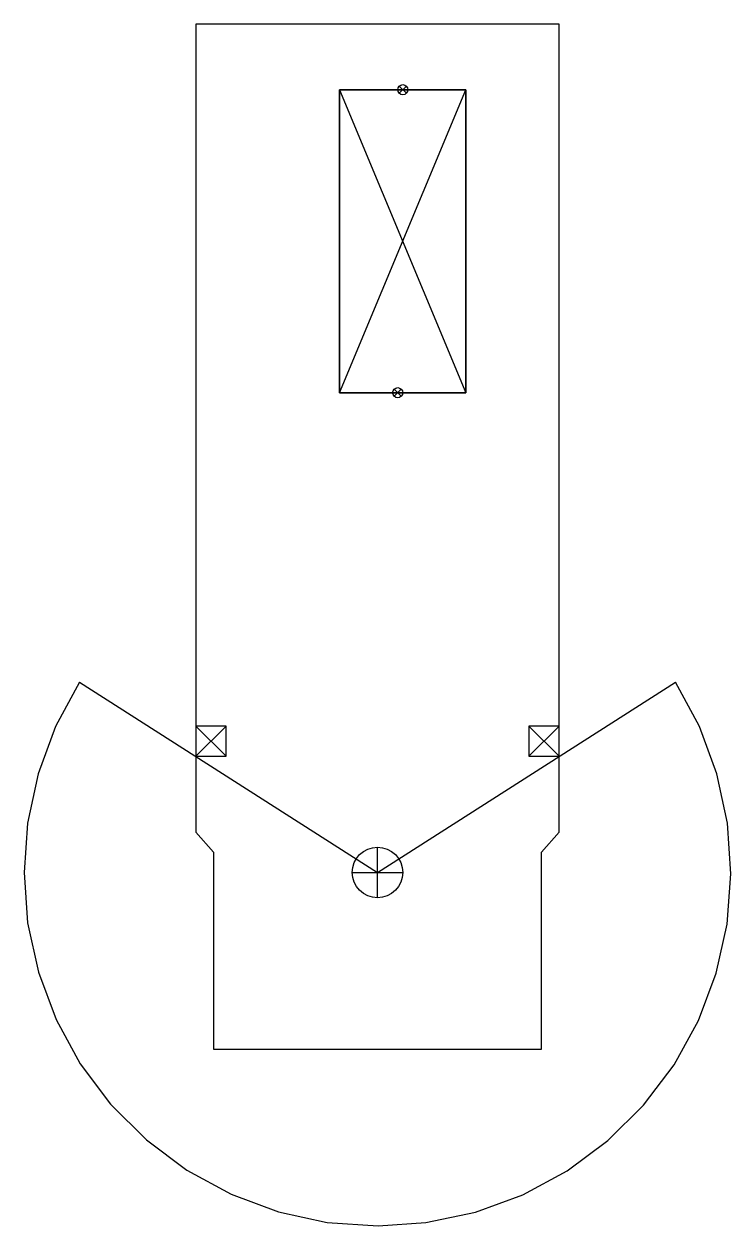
# Model space of a CAD drawing. Header units: millimetres. Extents: x -7 to 7, y -7 to 16.8.
import ezdxf

# ---------------------------------------------------------------- set-up
doc = ezdxf.new("R2010")
doc.units = ezdxf.units.MM
doc.layers.get('0').update_dxf_attribs({"linetype": 'CONTINUOUS'})

msp = doc.modelspace()

# ---------------------------------------------------------------- linework, layer by layer
at = {"color": 171}
for p, q in [((-0.75, 15.5), (1.75, 9.5)), ((-0.75, 9.5), (1.75, 15.5)), ((1.75, 15.5), (-0.75, 15.5)), ((-0.75, 15.5), (-0.75, 9.5)), ((-0.75, 9.5), (-0.75, 15.5)), ((-0.75, 15.5), (1.75, 15.5)), ((1.75, 9.5), (1.75, 15.5)), ((1.75, 15.5), (1.75, 9.5)), ((1.75, 9.5), (-0.75, 9.5)), ((-0.75, 9.5), (1.75, 9.5)), ((1.75, 9.5), (-0.75, 9.5)), ((-5.899, 3.769), (-6.376, 2.89)), ((-5.899, 3.769), (0, 0)), ((0, 0), (5.899, 3.769)), ((6.376, 2.89), (5.899, 3.769)), ((-6.376, 2.89), (-6.722, 1.952)), ((-3, 2.9), (-3.6, 2.9)), ((-3.6, 2.9), (-3, 2.3)), ((-3, 2.9), (-3.6, 2.3)), ((-3, 2.3), (-3, 2.9)), ((-3, 2.3), (-3, 2.9)), ((3.6, 2.9), (3, 2.9)), ((3, 2.9), (3, 2.3)), ((3.6, 2.3), (3, 2.9)), ((3, 2.9), (3, 2.3)), ((3, 2.3), (3.6, 2.9)), ((3.6, 2.9), (3.6, 2.9)), ((6.722, 1.952), (6.376, 2.89)), ((-3.6, 2.3), (-3, 2.3)), ((-3.6, 2.3), (-3.6, 2.3)), ((3, 2.3), (3.6, 2.3)), ((-6.722, 1.952), (-6.932, 0.974)), ((6.932, 0.974), (6.722, 1.952)), ((-6.932, 0.974), (-7, 0)), ((7, -0.024), (6.932, 0.974)), ((-7, 0), (-6.929, -0.997)), ((6.925, -1.021), (7, -0.024)), ((-6.929, -0.997), (-6.716, -1.975)), ((6.709, -1.997), (6.925, -1.021)), ((-6.716, -1.975), (-6.366, -2.911)), ((6.356, -2.933), (6.709, -1.997)), ((-6.366, -2.911), (-5.886, -3.789)), ((5.873, -3.809), (6.356, -2.933)), ((-5.886, -3.789), (-5.286, -4.589)), ((5.271, -4.607), (5.873, -3.809)), ((-5.286, -4.589), (-4.578, -5.295)), ((4.56, -5.311), (5.271, -4.607)), ((-4.578, -5.295), (-3.777, -5.894)), ((3.757, -5.906), (4.56, -5.311)), ((-3.777, -5.894), (-2.899, -6.372)), ((2.877, -6.381), (3.757, -5.906)), ((-2.899, -6.372), (-1.961, -6.72)), ((1.938, -6.726), (2.877, -6.381)), ((-1.961, -6.72), (-0.997, -6.929)), ((0.96, -6.934), (1.938, -6.726)), ((-0.997, -6.929), (0.014, -7)), ((0.014, -7), (0.96, -6.934))]:
    msp.add_line(p, q, dxfattribs=at)
for points in [[(3.25, 0.4), (3.6, 0.8), (3.6, 16.8), (-3.6, 16.8), (-3.6, 0.8), (-3.25, 0.4)], [(0.429, 15.429), (0.571, 15.571)], [(0.571, 15.429), (0.429, 15.571)], [(0.471, 9.429), (0.329, 9.571)], [(0.329, 9.429), (0.471, 9.571)], [(0, -0.5), (0, 0.5)], [(-3.25, 0.4), (-3.25, -3.5), (3.25, -3.5), (3.25, 0.4)], [(-0.5, 0), (0.5, 0)]]:
    msp.add_lwpolyline(points, dxfattribs=at)
for centre, radius in [((0.5, 15.5), 0.1), ((0.5, 15.5), 0.1), ((0.4, 9.5), 0.1), ((0, 0), 0.5)]:
    msp.add_circle(centre, radius, dxfattribs=at)

doc.saveas('drawing.dxf')
